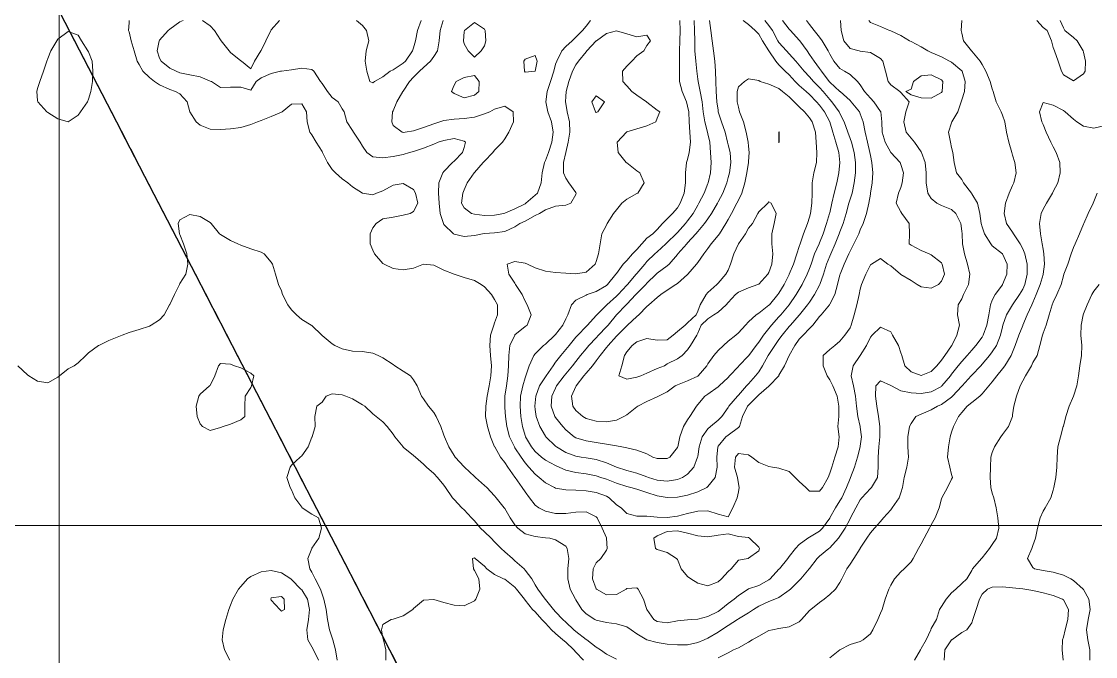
# Model space of a CAD drawing. Header units: centimetres. Extents: x 0 to 642158, y -847 to 649707.
# Drawn here: x 617365 to 617417.8, y 620680.9 to 620712.2 of the extents above; entities that cross this region are included whole.
import ezdxf

# ---------------------------------------------------------------- set-up
doc = ezdxf.new("R2010")
doc.units = ezdxf.units.CM
doc.header["$MEASUREMENT"] = 0
doc.linetypes.add('CENTERX2', pattern=[4, 2.5, -0.5, 0.5, -0.5])
doc.layers.add('MEV_grille', color=254, linetype='Continuous', lineweight=9)
doc.layers.add('WAL_topographie 0.5', color=253, linetype='Continuous', lineweight=20)
doc.layers.add('SPW_parcellaire cadastral', color=7, linetype='CENTERX2', lineweight=25, true_color=0xff0542)

# ---------------------------------------------------------------- blocks, each defined once
blk = doc.blocks.new('*U114')
at = {"layer": 'MEV_grille', "transparency": 33554687}
blk.add_lwpolyline([(-1338.461, 0), (1338.461, 0)], dxfattribs=at)
blk = doc.blocks.new('*U115')
at = {"layer": 'MEV_grille', "color": 0, "linetype": 'ByBlock', "lineweight": -2, "transparency": 16777216}
blk.add_blockref('*U114', (0, -1700), dxfattribs=at)
blk = doc.blocks.new('*U112')
at = {"layer": 'MEV_grille', "transparency": 33554687}
blk.add_lwpolyline([(0, 1825.476), (0, -1825.476)], dxfattribs=at)
blk = doc.blocks.new('*U113')
at = {"layer": 'MEV_grille', "color": 0, "linetype": 'ByBlock', "lineweight": -2, "transparency": 16777216}
blk.add_blockref('*U112', (2000, 0), dxfattribs=at)

msp = doc.modelspace()

# ---------------------------------------------------------------- linework, layer by layer
at = {"layer": 'SPW_parcellaire cadastral'}
for points in [[(617230.744, 620712.405), (617238.37, 620716.158), (617240.745, 620724.014), (617272.508, 620739.643), (617282.123, 620767.668), (617243.448, 620846.11), (617250.741, 620849.649), (617288.255, 620775.589), (617294.476, 620769.289), (617304.386, 620763.201), (617310.193, 620758.188), (617336.661, 620771.212), (617359.081, 620730.17), (617357.925, 620729.905), (617383.852, 620679.762), (617287.666, 620632.245), (617278.015, 620641.677), (617259.392, 620657.765), (617254.096, 620663.041), (617248.455, 620670.977), (617243.126, 620681.472), (617230.744, 620712.405)], [(617404.956, 620754.186), (617418.115, 620733.491), (617443.362, 620692.406), (617447.371, 620685.97), (617394.811, 620658.271), (617393.447, 620660.945), (617383.852, 620679.762), (617357.925, 620729.905), (617359.081, 620730.17), (617404.956, 620754.186)]]:
    msp.add_lwpolyline(points, dxfattribs=at)
at = {"layer": 'WAL_topographie 0.5'}
for points in [[(617406.672, 620712.25), (617406.75, 620712.154), (617407.25, 620711.947), (617407.691, 620711.75), (617407.75, 620711.733), (617408.25, 620711.507), (617408.68, 620711.25), (617408.75, 620711.214), (617409.25, 620710.955), (617409.576, 620710.75), (617409.75, 620710.675), (617410.25, 620710.456), (617410.64, 620710.25), (617410.75, 620710.194), (617411.25, 620709.763), (617411.261, 620709.75), (617411.424, 620709.25), (617411.38, 620708.75), (617411.25, 620708.336), (617411.223, 620708.25), (617411.048, 620707.75), (617410.763, 620707.25), (617410.75, 620707.21), (617410.595, 620706.75), (617410.697, 620706.25), (617410.75, 620705.994), (617410.807, 620705.75), (617410.867, 620705.25), (617410.996, 620704.75), (617411.25, 620704.42), (617411.342, 620704.25), (617411.723, 620703.75), (617411.75, 620703.717), (617412.02, 620703.25), (617412.14, 620702.75), (617412.209, 620702.25), (617412.25, 620702.09), (617412.363, 620701.75), (617412.673, 620701.25), (617412.75, 620701.154), (617413.25, 620700.76), (617413.259, 620700.75), (617413.484, 620700.25), (617413.465, 620699.75), (617413.259, 620699.25), (617413.25, 620699.237), (617412.886, 620698.75), (617412.75, 620698.472), (617412.66, 620698.25), (617412.577, 620697.75), (617412.491, 620697.25), (617412.309, 620696.75), (617412.25, 620696.657), (617411.943, 620696.25), (617411.75, 620696.022), (617411.521, 620695.75), (617411.25, 620695.457), (617411.074, 620695.25), (617410.75, 620694.834), (617410.686, 620694.75), (617410.269, 620694.25), (617410.25, 620694.233), (617409.75, 620693.957), (617409.25, 620693.88), (617408.75, 620693.907), (617408.25, 620694.005), (617407.79, 620694.25), (617407.75, 620694.278), (617407.25, 620694.507), (617407.012, 620694.25), (617406.997, 620693.75), (617407.063, 620693.25), (617407.142, 620692.75), (617407.221, 620692.25), (617407.218, 620691.75), (617407.166, 620691.25), (617407.133, 620690.75), (617407.133, 620690.25), (617407.093, 620689.75), (617406.806, 620689.25), (617406.75, 620689.197), (617406.332, 620688.75), (617406.25, 620688.648), (617406.027, 620688.25), (617405.768, 620687.75), (617405.75, 620687.716), (617405.506, 620687.25), (617405.25, 620686.848), (617405.182, 620686.75), (617404.75, 620686.279), (617404.711, 620686.25), (617404.25, 620685.868), (617404.126, 620685.75), (617403.75, 620685.265), (617403.739, 620685.25), (617403.32, 620684.75), (617403.25, 620684.675), (617402.811, 620684.25), (617402.75, 620684.198), (617402.25, 620683.842), (617402.05, 620683.75), (617401.75, 620683.637), (617401.25, 620683.413), (617400.987, 620683.25), (617400.75, 620683.087), (617400.25, 620682.778), (617400.206, 620682.75), (617399.75, 620682.459), (617399.427, 620682.25), (617399.25, 620682.131), (617398.75, 620681.826), (617398.572, 620681.75), (617398.25, 620681.615), (617397.75, 620681.508), (617397.25, 620681.496), (617396.75, 620681.542), (617396.25, 620681.62), (617395.75, 620681.749), (617395.747, 620681.75), (617395.25, 620682.044), (617394.97, 620682.25), (617394.75, 620682.398), (617394.25, 620682.543), (617393.75, 620682.608), (617393.25, 620682.712), (617393.176, 620682.75), (617392.75, 620683.028), (617392.547, 620683.25), (617392.25, 620683.728), (617392.234, 620683.75), (617391.972, 620684.25), (617391.861, 620684.75), (617391.861, 620685.25), (617391.896, 620685.75), (617391.827, 620686.25), (617391.75, 620686.36), (617391.25, 620686.681), (617390.972, 620686.75), (617390.75, 620686.779), (617390.25, 620686.834), (617389.75, 620686.973), (617389.384, 620687.25), (617389.25, 620687.412), (617389.017, 620687.75), (617388.75, 620688.21), (617388.72, 620688.25), (617388.318, 620688.75), (617388.25, 620688.835), (617387.86, 620689.25), (617387.75, 620689.352), (617387.313, 620689.75), (617387.25, 620689.797), (617386.764, 620690.25), (617386.75, 620690.263), (617386.309, 620690.75), (617386.25, 620690.829), (617385.986, 620691.25), (617385.776, 620691.75), (617385.75, 620691.828), (617385.603, 620692.25), (617385.375, 620692.75), (617385.25, 620692.948), (617384.99, 620693.25), (617384.75, 620693.618), (617384.652, 620693.75), (617384.432, 620694.25), (617384.25, 620694.56), (617384.111, 620694.75), (617383.75, 620694.987), (617383.33, 620695.25), (617383.25, 620695.311), (617382.75, 620695.635), (617382.51, 620695.75), (617382.25, 620695.87), (617381.75, 620695.954), (617381.25, 620695.967), (617380.75, 620696.082), (617380.382, 620696.25), (617380.25, 620696.323), (617379.75, 620696.744), (617379.743, 620696.75), (617379.25, 620697.224), (617379.22, 620697.25), (617378.75, 620697.526), (617378.499, 620697.75), (617378.25, 620697.999), (617378.064, 620698.25), (617377.805, 620698.75), (617377.75, 620698.936), (617377.603, 620699.25), (617377.457, 620699.75), (617377.313, 620700.25), (617377.25, 620700.354), (617376.901, 620700.75), (617376.75, 620700.845), (617376.25, 620701.002), (617375.75, 620701.177), (617375.604, 620701.25), (617375.25, 620701.412), (617374.75, 620701.712), (617374.699, 620701.75), (617374.298, 620702.25), (617374.25, 620702.295), (617373.75, 620702.594), (617373.25, 620702.693), (617372.75, 620702.439), (617372.674, 620702.25), (617372.729, 620701.75), (617372.75, 620701.712), (617372.926, 620701.25), (617373.091, 620700.75), (617373.143, 620700.25), (617373.043, 620699.75), (617372.75, 620699.29), (617372.729, 620699.25), (617372.48, 620698.75), (617372.25, 620698.257), (617372.247, 620698.25), (617371.981, 620697.75), (617371.75, 620697.508), (617371.336, 620697.25), (617371.25, 620697.198), (617370.75, 620697.036), (617370.25, 620696.88), (617369.906, 620696.75), (617369.75, 620696.689), (617369.25, 620696.491), (617368.768, 620696.25), (617368.75, 620696.239), (617368.25, 620695.877), (617368.117, 620695.75), (617367.75, 620695.383), (617367.546, 620695.25), (617367.25, 620695.089), (617366.826, 620694.75), (617366.75, 620694.687), (617366.25, 620694.402), (617365.75, 620694.493), (617365.321, 620694.75), (617365.25, 620694.793), (617364.772, 620695.25)], [(617397.964, 620682.75), (617397.75, 620682.739), (617397.25, 620682.686), (617396.75, 620682.586), (617396.25, 620682.645), (617396.094, 620682.75), (617395.75, 620683.243), (617395.745, 620683.25), (617395.572, 620683.75), (617395.309, 620684.25), (617395.25, 620684.312), (617394.75, 620684.278), (617394.729, 620684.25), (617394.25, 620683.981), (617393.75, 620683.967), (617393.269, 620684.25), (617393.25, 620684.266), (617393.06, 620684.75), (617393.094, 620685.25), (617393.25, 620685.549), (617393.478, 620685.75), (617393.75, 620686.172), (617393.794, 620686.25), (617393.76, 620686.75), (617393.75, 620686.77), (617393.55, 620687.25), (617393.293, 620687.75), (617393.25, 620687.806), (617392.75, 620688.049), (617392.25, 620688.038), (617391.75, 620687.972), (617391.25, 620687.979), (617390.75, 620688.091), (617390.421, 620688.25), (617390.25, 620688.376), (617389.959, 620688.75), (617389.75, 620689.03), (617389.609, 620689.25), (617389.263, 620689.75), (617389.25, 620689.768), (617388.898, 620690.25), (617388.75, 620690.476), (617388.534, 620690.75), (617388.254, 620691.25), (617388.25, 620691.262), (617388.038, 620691.75), (617387.895, 620692.25), (617387.803, 620692.75), (617387.81, 620693.25), (617387.888, 620693.75), (617387.973, 620694.25), (617388.054, 620694.75), (617388.092, 620695.25), (617388.053, 620695.75), (617388.009, 620696.25), (617388.042, 620696.75), (617388.203, 620697.25), (617388.25, 620697.364), (617388.397, 620697.75), (617388.391, 620698.25), (617388.25, 620698.502), (617388.089, 620698.75), (617387.75, 620699.131), (617387.582, 620699.25), (617387.25, 620699.444), (617386.75, 620699.599), (617386.256, 620699.75), (617386.25, 620699.752), (617385.75, 620699.953), (617385.25, 620700.202), (617384.75, 620700.242), (617384.25, 620700.057), (617383.75, 620699.969), (617383.25, 620700.031), (617382.802, 620700.25), (617382.75, 620700.286), (617382.338, 620700.75), (617382.25, 620700.938), (617382.124, 620701.25), (617382.119, 620701.75), (617382.25, 620702.042), (617382.417, 620702.25), (617382.75, 620702.477), (617383.25, 620702.563), (617383.75, 620702.659), (617384.096, 620702.75), (617384.25, 620702.843), (617384.476, 620703.25), (617384.359, 620703.75), (617384.25, 620703.918), (617383.75, 620704.223), (617383.25, 620704.138), (617382.75, 620703.861), (617382.435, 620703.75), (617382.25, 620703.664), (617381.75, 620703.748), (617381.746, 620703.75), (617381.25, 620704.05), (617381.016, 620704.25), (617380.75, 620704.445), (617380.417, 620704.75), (617380.25, 620704.918), (617380.014, 620705.25), (617379.772, 620705.75), (617379.75, 620705.793), (617379.458, 620706.25), (617379.25, 620706.62), (617379.154, 620706.75), (617379.022, 620707.25), (617378.979, 620707.75), (617378.75, 620708.14), (617378.25, 620708.124), (617377.784, 620707.75), (617377.75, 620707.735), (617377.25, 620707.517), (617376.75, 620707.325), (617376.566, 620707.25), (617376.25, 620707.125), (617375.75, 620706.983), (617375.25, 620706.906), (617374.75, 620706.875), (617374.25, 620706.902), (617373.75, 620707.09), (617373.558, 620707.25), (617373.25, 620707.746), (617373.248, 620707.75), (617373.114, 620708.25), (617372.75, 620708.631), (617372.543, 620708.75), (617372.25, 620708.858), (617371.75, 620709.075), (617371.498, 620709.25), (617371.25, 620709.446), (617370.929, 620709.75), (617370.75, 620710.086), (617370.653, 620710.25), (617370.507, 620710.75), (617370.361, 620711.25), (617370.25, 620711.695), (617370.22, 620711.75), (617370.25, 620712.125), (617370.257, 620712.25)], [(617399.975, 620688.25), (617399.75, 620687.801), (617399.25, 620687.937), (617398.75, 620688.104), (617398.25, 620688.079), (617397.75, 620687.963), (617397.25, 620687.837), (617396.75, 620687.773), (617396.25, 620687.794), (617395.75, 620687.833), (617395.25, 620687.837), (617394.75, 620687.963), (617394.471, 620688.25), (617394.25, 620688.403), (617393.881, 620688.75), (617393.75, 620688.822), (617393.25, 620689.007), (617392.75, 620689.093), (617392.25, 620689.127), (617391.75, 620689.142), (617391.25, 620689.221), (617391.194, 620689.25), (617390.75, 620689.479), (617390.441, 620689.75), (617390.25, 620689.902), (617389.94, 620690.25), (617389.75, 620690.47), (617389.548, 620690.75), (617389.25, 620691.205), (617389.221, 620691.25), (617388.98, 620691.75), (617388.852, 620692.25), (617388.787, 620692.75), (617388.75, 620693.183), (617388.744, 620693.25), (617388.75, 620693.625), (617388.752, 620693.75), (617388.827, 620694.25), (617388.905, 620694.75), (617388.938, 620695.25), (617388.945, 620695.75), (617389.001, 620696.25), (617389.237, 620696.75), (617389.25, 620696.768), (617389.75, 620697.184), (617389.843, 620697.25), (617390.045, 620697.75), (617389.849, 620698.25), (617389.75, 620698.432), (617389.599, 620698.75), (617389.284, 620699.25), (617389.25, 620699.309), (617388.953, 620699.75), (617388.867, 620700.25), (617389.25, 620700.373), (617389.75, 620700.305), (617389.865, 620700.25), (617390.25, 620700.061), (617390.75, 620699.898), (617391.25, 620699.833), (617391.75, 620699.799), (617392.25, 620699.777), (617392.75, 620699.856), (617393.207, 620700.25), (617393.25, 620700.373), (617393.356, 620700.75), (617393.448, 620701.25), (617393.527, 620701.75), (617393.75, 620702.176), (617393.787, 620702.25), (617394.105, 620702.75), (617394.25, 620702.926), (617394.52, 620703.25), (617394.75, 620703.449), (617395.25, 620703.722), (617395.293, 620703.75), (617395.616, 620704.25), (617395.4, 620704.75), (617395.25, 620704.846), (617394.75, 620705.231), (617394.732, 620705.25), (617394.327, 620705.75), (617394.277, 620706.25), (617394.737, 620706.75), (617394.75, 620706.757), (617395.25, 620706.908), (617395.75, 620707.058), (617396.183, 620707.25), (617396.25, 620707.431), (617396.39, 620707.75), (617396.25, 620707.839), (617395.75, 620708.232), (617395.732, 620708.25), (617395.25, 620708.571), (617395.006, 620708.75), (617394.75, 620709.034), (617394.553, 620709.25), (617394.55, 620709.75), (617394.75, 620710), (617395.012, 620710.25), (617395.25, 620710.5), (617395.595, 620710.75), (617395.75, 620711.017), (617395.925, 620711.25), (617395.75, 620711.531), (617395.25, 620711.44), (617394.75, 620711.591), (617394.25, 620711.736), (617393.75, 620711.6), (617393.261, 620711.25), (617393.25, 620711.241), (617392.788, 620710.75), (617392.75, 620710.705), (617392.38, 620710.25), (617392.25, 620710.06), (617392.083, 620709.75), (617391.898, 620709.25), (617391.764, 620708.75), (617391.75, 620708.512), (617391.736, 620708.25), (617391.75, 620708.167), (617391.818, 620707.75), (617391.93, 620707.25), (617391.951, 620706.75), (617391.876, 620706.25), (617391.75, 620705.755), (617391.749, 620705.75), (617391.644, 620705.25), (617391.645, 620704.75), (617391.75, 620704.48), (617391.902, 620704.25), (617392.25, 620703.772), (617392.265, 620703.75), (617392.25, 620703.686), (617391.997, 620703.25), (617391.75, 620703.161), (617391.25, 620703.104), (617390.75, 620702.926), (617390.453, 620702.75), (617390.25, 620702.644), (617389.75, 620702.373), (617389.491, 620702.25), (617389.25, 620702.083), (617388.75, 620701.856), (617388.25, 620701.784), (617387.75, 620701.759), (617387.655, 620701.75), (617387.25, 620701.667), (617386.75, 620701.612), (617386.25, 620701.734), (617386.231, 620701.75), (617385.75, 620702.208), (617385.726, 620702.25), (617385.565, 620702.75), (617385.515, 620703.25), (617385.491, 620703.75), (617385.505, 620704.25), (617385.705, 620704.75), (617385.75, 620704.81), (617386.179, 620705.25), (617386.25, 620705.317), (617386.673, 620705.75), (617386.75, 620706), (617386.812, 620706.25), (617386.75, 620706.309), (617386.25, 620706.437), (617385.75, 620706.34), (617385.464, 620706.25), (617385.25, 620706.153), (617384.75, 620705.962), (617384.25, 620705.803), (617384.06, 620705.75), (617383.75, 620705.645), (617383.25, 620705.545), (617382.75, 620705.485), (617382.25, 620705.534), (617381.956, 620705.75), (617381.75, 620706.06), (617381.629, 620706.25), (617381.304, 620706.75), (617381.25, 620706.826), (617380.975, 620707.25), (617380.845, 620707.75), (617380.75, 620707.895), (617380.55, 620708.25), (617380.25, 620708.45), (617380.022, 620708.75), (617379.75, 620709.149), (617379.681, 620709.25), (617379.341, 620709.75), (617379.25, 620709.828), (617378.75, 620709.894), (617378.25, 620709.826), (617377.75, 620709.758), (617377.702, 620709.75), (617377.25, 620709.631), (617376.75, 620709.423), (617376.514, 620709.25), (617376.25, 620708.818), (617375.75, 620708.959), (617375.25, 620708.963), (617374.75, 620708.942), (617374.301, 620709.25), (617374.25, 620709.265), (617373.75, 620709.467), (617373.25, 620709.567), (617372.75, 620709.677), (617372.563, 620709.75), (617372.25, 620709.902), (617371.823, 620710.25), (617371.75, 620710.4), (617371.627, 620710.75), (617371.731, 620711.25), (617371.75, 620711.281), (617372.178, 620711.75), (617372.25, 620711.817), (617372.75, 620712.183), (617372.92, 620712.25)], [(617373.863, 620712.25), (617374.25, 620711.991), (617374.458, 620711.75), (617374.75, 620711.303), (617374.786, 620711.25), (617375.181, 620710.75), (617375.25, 620710.664), (617375.75, 620710.258), (617375.784, 620710.25), (617376.25, 620709.863), (617376.43, 620710.25), (617376.737, 620710.75), (617376.75, 620710.768), (617376.985, 620711.25), (617377.226, 620711.75), (617377.25, 620711.791), (617377.653, 620712.25)], [(617381.447, 620712.25), (617381.75, 620711.996), (617381.944, 620711.75), (617382.051, 620711.25), (617381.932, 620710.75), (617381.874, 620710.25), (617381.953, 620709.75), (617382.102, 620709.25), (617382.25, 620709.172), (617382.335, 620709.25), (617382.75, 620709.478), (617383.108, 620709.75), (617383.25, 620709.811), (617383.75, 620710.151), (617383.857, 620710.25), (617384.205, 620710.75), (617384.25, 620710.907), (617384.35, 620711.25), (617384.458, 620711.75), (617384.631, 620712.25)], [(617388.699, 620702.75), (617388.25, 620702.655), (617387.75, 620702.642), (617387.25, 620702.708), (617387.109, 620702.75), (617386.75, 620703.027), (617386.624, 620703.25), (617386.68, 620703.75), (617386.75, 620703.917), (617386.902, 620704.25), (617387.238, 620704.75), (617387.25, 620704.764), (617387.686, 620705.25), (617387.75, 620705.325), (617388.154, 620705.75), (617388.25, 620705.862), (617388.642, 620706.25), (617388.75, 620706.416), (617388.948, 620706.75), (617389.182, 620707.25), (617389.158, 620707.75), (617388.75, 620708.033), (617388.25, 620707.875), (617388.008, 620707.75), (617387.75, 620707.647), (617387.25, 620707.488), (617386.75, 620707.419), (617386.25, 620707.392), (617385.75, 620707.321), (617385.547, 620707.25), (617385.25, 620707.152), (617384.75, 620706.974), (617384.25, 620706.82), (617383.838, 620706.75), (617383.75, 620706.737), (617383.691, 620706.75), (617383.25, 620707.079), (617383.186, 620707.25), (617383.227, 620707.75), (617383.25, 620707.807), (617383.44, 620708.25), (617383.733, 620708.75), (617383.75, 620708.774), (617384.053, 620709.25), (617384.25, 620709.455), (617384.555, 620709.75), (617384.75, 620709.933), (617385.087, 620710.25), (617385.25, 620710.477), (617385.435, 620710.75), (617385.523, 620711.25), (617385.574, 620711.75), (617385.713, 620712.25)], [(617392.973, 620712.25), (617392.75, 620711.969), (617392.571, 620711.75), (617392.25, 620711.423), (617392.061, 620711.25), (617391.75, 620710.961), (617391.561, 620710.75), (617391.304, 620710.25), (617391.25, 620710.091), (617391.156, 620709.75), (617390.994, 620709.25), (617390.839, 620708.75), (617390.777, 620708.25), (617390.865, 620707.75), (617391.045, 620707.25), (617391.139, 620706.75), (617391.067, 620706.25), (617390.895, 620705.75), (617390.75, 620705.361), (617390.698, 620705.25), (617390.585, 620704.75), (617390.546, 620704.25), (617390.353, 620703.75), (617390.25, 620703.646), (617389.792, 620703.25), (617389.75, 620703.224), (617389.25, 620702.966), (617388.75, 620702.762), (617388.699, 620702.75)], [(617398.69, 620689.25), (617398.25, 620689.042), (617397.75, 620688.882), (617397.25, 620688.771), (617396.75, 620688.751), (617396.25, 620688.846), (617395.75, 620689.007), (617395.25, 620689.167), (617394.959, 620689.25), (617394.75, 620689.298), (617394.25, 620689.468), (617393.75, 620689.667), (617393.486, 620689.75), (617393.25, 620689.828), (617392.75, 620689.92), (617392.25, 620689.983), (617391.75, 620690.108), (617391.424, 620690.25), (617391.25, 620690.328), (617390.75, 620690.599), (617390.557, 620690.75), (617390.25, 620691.027), (617390.072, 620691.25), (617389.773, 620691.75), (617389.75, 620691.812), (617389.613, 620692.25), (617389.535, 620692.75), (617389.501, 620693.25), (617389.522, 620693.75), (617389.632, 620694.25), (617389.75, 620694.654), (617389.786, 620694.75), (617389.952, 620695.25), (617390.178, 620695.75), (617390.25, 620695.835), (617390.663, 620696.25), (617390.75, 620696.311), (617391.219, 620696.75), (617391.25, 620696.784), (617391.61, 620697.25), (617391.75, 620697.56), (617391.86, 620697.75), (617392.026, 620698.25), (617392.25, 620698.474), (617392.75, 620698.72), (617392.81, 620698.75), (617393.25, 620698.896), (617393.75, 620699.197), (617393.809, 620699.25), (617394.224, 620699.75), (617394.25, 620699.793), (617394.582, 620700.25), (617394.75, 620700.434), (617395.044, 620700.75), (617395.25, 620700.976), (617395.492, 620701.25), (617395.75, 620701.522), (617396.032, 620701.75), (617396.25, 620701.958), (617396.52, 620702.25), (617396.75, 620702.477), (617397.006, 620702.75), (617397.25, 620703.027), (617397.39, 620703.25), (617397.586, 620703.75), (617397.652, 620704.25), (617397.651, 620704.75), (617397.704, 620705.25), (617397.75, 620705.407), (617397.83, 620705.75), (617397.889, 620706.25), (617397.861, 620706.75), (617397.831, 620707.25), (617397.809, 620707.75), (617397.75, 620708.034), (617397.69, 620708.25), (617397.476, 620708.75), (617397.358, 620709.25), (617397.345, 620709.75), (617397.351, 620710.25), (617397.347, 620710.75), (617397.367, 620711.25), (617397.389, 620711.75), (617397.369, 620712.25)], [(617397.505, 620689.75), (617397.25, 620689.651), (617396.75, 620689.564), (617396.25, 620689.619), (617395.828, 620689.75), (617395.75, 620689.776), (617395.25, 620689.953), (617394.75, 620690.093), (617394.253, 620690.25), (617394.25, 620690.251), (617393.75, 620690.471), (617393.25, 620690.634), (617392.75, 620690.715), (617392.507, 620690.75), (617392.25, 620690.789), (617391.75, 620690.976), (617391.295, 620691.25), (617391.25, 620691.288), (617390.768, 620691.75), (617390.75, 620691.773), (617390.472, 620692.25), (617390.295, 620692.75), (617390.25, 620693.1), (617390.233, 620693.25), (617390.25, 620693.426), (617390.282, 620693.75), (617390.465, 620694.25), (617390.75, 620694.697), (617390.786, 620694.75), (617391.128, 620695.25), (617391.25, 620695.416), (617391.507, 620695.75), (617391.75, 620696.046), (617391.911, 620696.25), (617392.25, 620696.652), (617392.338, 620696.75), (617392.75, 620697.173), (617392.825, 620697.25), (617393.25, 620697.72), (617393.277, 620697.75), (617393.75, 620698.222), (617393.777, 620698.25), (617394.25, 620698.668), (617394.332, 620698.75), (617394.75, 620699.209), (617394.788, 620699.25), (617395.221, 620699.75), (617395.25, 620699.783), (617395.643, 620700.25), (617395.75, 620700.375), (617396.131, 620700.75), (617396.25, 620700.857), (617396.682, 620701.25), (617396.75, 620701.312), (617397.191, 620701.75), (617397.25, 620701.812), (617397.649, 620702.25), (617397.75, 620702.378), (617398.016, 620702.75), (617398.25, 620703.149), (617398.311, 620703.25), (617398.558, 620703.75), (617398.75, 620704.224), (617398.761, 620704.25), (617398.875, 620704.75), (617398.907, 620705.25), (617398.882, 620705.75), (617398.838, 620706.25), (617398.75, 620706.667), (617398.732, 620706.75), (617398.591, 620707.25), (617398.519, 620707.75), (617398.466, 620708.25), (617398.375, 620708.75), (617398.266, 620709.25), (617398.25, 620709.359), (617398.198, 620709.75), (617398.15, 620710.25), (617398.108, 620710.75), (617398.099, 620711.25), (617398.094, 620711.75), (617398.069, 620712.25)], [(617396.879, 620690.75), (617396.75, 620690.674), (617396.25, 620690.679), (617396.046, 620690.75), (617395.75, 620690.903), (617395.25, 620691.097), (617394.75, 620691.199), (617394.52, 620691.25), (617394.25, 620691.297), (617393.75, 620691.386), (617393.25, 620691.467), (617392.75, 620691.546), (617392.25, 620691.698), (617392.166, 620691.75), (617391.75, 620692.098), (617391.61, 620692.25), (617391.25, 620692.698), (617391.217, 620692.75), (617391.039, 620693.25), (617391.07, 620693.75), (617391.25, 620694.148), (617391.302, 620694.25), (617391.678, 620694.75), (617391.75, 620694.844), (617392.081, 620695.25), (617392.25, 620695.457), (617392.484, 620695.75), (617392.75, 620696.076), (617392.893, 620696.25), (617393.25, 620696.628), (617393.366, 620696.75), (617393.75, 620697.158), (617393.833, 620697.25), (617394.25, 620697.749), (617394.251, 620697.75), (617394.725, 620698.25), (617394.75, 620698.275), (617395.2, 620698.75), (617395.25, 620698.805), (617395.692, 620699.25), (617395.75, 620699.314), (617396.201, 620699.75), (617396.25, 620699.798), (617396.75, 620700.169), (617396.842, 620700.25), (617397.25, 620700.717), (617397.276, 620700.75), (617397.709, 620701.25), (617397.75, 620701.293), (617398.16, 620701.75), (617398.25, 620701.857), (617398.59, 620702.25), (617398.75, 620702.475), (617398.932, 620702.75), (617399.215, 620703.25), (617399.25, 620703.316), (617399.481, 620703.75), (617399.678, 620704.25), (617399.75, 620704.516), (617399.81, 620704.75), (617399.884, 620705.25), (617399.849, 620705.75), (617399.75, 620706.129), (617399.721, 620706.25), (617399.592, 620706.75), (617399.421, 620707.25), (617399.262, 620707.75), (617399.25, 620707.827), (617399.195, 620708.25), (617399.156, 620708.75), (617399.134, 620709.25), (617399.124, 620709.75), (617399.088, 620710.25), (617399.019, 620710.75), (617398.964, 620711.25), (617398.895, 620711.75), (617398.829, 620712.25)], [(617400.483, 620712.25), (617400.75, 620712.048), (617401.081, 620711.75), (617401.25, 620711.568), (617401.443, 620711.25), (617401.75, 620710.761), (617401.757, 620710.75), (617402.101, 620710.25), (617402.25, 620710.066), (617402.555, 620709.75), (617402.75, 620709.569), (617403.041, 620709.25), (617403.25, 620709.04), (617403.582, 620708.75), (617403.75, 620708.608), (617404.104, 620708.25), (617404.25, 620708.084), (617404.483, 620707.75), (617404.75, 620707.25), (617404.75, 620707.25), (617404.9, 620706.75), (617405.046, 620706.25), (617405.189, 620705.75), (617405.24, 620705.25), (617405.197, 620704.75), (617405.096, 620704.25), (617404.972, 620703.75), (617404.855, 620703.25), (617404.75, 620702.777), (617404.743, 620702.75), (617404.595, 620702.25), (617404.427, 620701.75), (617404.25, 620701.305), (617404.226, 620701.25), (617404.006, 620700.75), (617403.828, 620700.25), (617403.75, 620700.038), (617403.633, 620699.75), (617403.392, 620699.25), (617403.25, 620699.006), (617403.101, 620698.75), (617402.758, 620698.25), (617402.75, 620698.24), (617402.337, 620697.75), (617402.25, 620697.651), (617401.881, 620697.25), (617401.75, 620697.076), (617401.493, 620696.75), (617401.25, 620696.405), (617401.134, 620696.25), (617400.76, 620695.75), (617400.75, 620695.736), (617400.28, 620695.25), (617400.25, 620695.217), (617399.821, 620694.75), (617399.75, 620694.667), (617399.297, 620694.25), (617399.25, 620694.21), (617398.75, 620693.85), (617398.594, 620693.75), (617398.25, 620693.331), (617398.185, 620693.25), (617397.864, 620692.75), (617397.75, 620692.579), (617397.547, 620692.25), (617397.364, 620691.75), (617397.261, 620691.25), (617397.25, 620691.222), (617396.879, 620690.75)], [(617401.545, 620712.25), (617401.75, 620711.997), (617401.928, 620711.75), (617402.197, 620711.25), (617402.25, 620711.168), (617402.615, 620710.75), (617402.75, 620710.609), (617403.077, 620710.25), (617403.25, 620710.056), (617403.494, 620709.75), (617403.75, 620709.475), (617403.95, 620709.25), (617404.25, 620708.95), (617404.422, 620708.75), (617404.75, 620708.36), (617404.859, 620708.25), (617405.214, 620707.75), (617405.25, 620707.669), (617405.457, 620707.25), (617405.632, 620706.75), (617405.75, 620706.433), (617405.821, 620706.25), (617405.954, 620705.75), (617406.014, 620705.25), (617406.014, 620704.75), (617405.957, 620704.25), (617405.849, 620703.75), (617405.75, 620703.455), (617405.686, 620703.25), (617405.55, 620702.75), (617405.414, 620702.25), (617405.25, 620701.836), (617405.219, 620701.75), (617405.021, 620701.25), (617404.795, 620700.75), (617404.75, 620700.644), (617404.596, 620700.25), (617404.445, 620699.75), (617404.266, 620699.25), (617404.25, 620699.217), (617404.005, 620698.75), (617403.75, 620698.385), (617403.657, 620698.25), (617403.256, 620697.75), (617403.25, 620697.743), (617402.81, 620697.25), (617402.75, 620697.184), (617402.403, 620696.75), (617402.25, 620696.534), (617402.049, 620696.25), (617401.75, 620695.804), (617401.713, 620695.75), (617401.434, 620695.25), (617401.25, 620694.95), (617401.1, 620694.75), (617400.75, 620694.361), (617400.653, 620694.25), (617400.25, 620693.796), (617400.208, 620693.75), (617399.788, 620693.25), (617399.75, 620693.183), (617399.441, 620692.75), (617399.25, 620692.567), (617398.876, 620692.25), (617398.75, 620692.134), (617398.459, 620691.75), (617398.324, 620691.25), (617398.25, 620690.778), (617398.245, 620690.75), (617398.051, 620690.25), (617397.75, 620689.905), (617397.505, 620689.75)], [(617405.27, 620712.25), (617405.306, 620711.75), (617405.448, 620711.25), (617405.75, 620710.876), (617406.198, 620710.75), (617406.25, 620710.738), (617406.75, 620710.676), (617407.25, 620710.376), (617407.365, 620710.25), (617407.499, 620709.75), (617407.624, 620709.25), (617407.75, 620709.083), (617408.205, 620708.75), (617408.25, 620708.706), (617408.662, 620708.25), (617408.487, 620707.75), (617408.398, 620707.25), (617408.513, 620706.75), (617408.75, 620706.451), (617408.915, 620706.25), (617409.25, 620705.787), (617409.273, 620705.75), (617409.441, 620705.25), (617409.488, 620704.75), (617409.496, 620704.25), (617409.584, 620703.75), (617409.75, 620703.476), (617410.029, 620703.25), (617410.25, 620703.132), (617410.75, 620702.945), (617410.963, 620702.75), (617411.195, 620702.25), (617411.25, 620701.866), (617411.263, 620701.75), (617411.292, 620701.25), (617411.38, 620700.75), (617411.536, 620700.25), (617411.65, 620699.75), (617411.585, 620699.25), (617411.34, 620698.75), (617411.25, 620698.539), (617411.073, 620698.25), (617411.038, 620697.75), (617411.137, 620697.25), (617411.014, 620696.75), (617410.763, 620696.25), (617410.75, 620696.233), (617410.42, 620695.75), (617410.25, 620695.515), (617410.027, 620695.25), (617409.75, 620694.966), (617409.25, 620694.769), (617408.75, 620694.95), (617408.452, 620695.25), (617408.294, 620695.75), (617408.25, 620695.89), (617408.128, 620696.25), (617407.843, 620696.75), (617407.75, 620696.909), (617407.25, 620697.151), (617406.841, 620696.75), (617406.75, 620696.656), (617406.563, 620696.25), (617406.25, 620695.758), (617406.245, 620695.75), (617405.903, 620695.25), (617405.807, 620694.75), (617405.92, 620694.25), (617406.017, 620693.75), (617406.07, 620693.25), (617406.134, 620692.75), (617406.245, 620692.25), (617406.25, 620692.217), (617406.31, 620691.75), (617406.25, 620691.283), (617406.246, 620691.25), (617406.108, 620690.75), (617405.965, 620690.25), (617405.777, 620689.75), (617405.75, 620689.692), (617405.58, 620689.25), (617405.338, 620688.75), (617405.25, 620688.595), (617405.029, 620688.25), (617404.753, 620687.75), (617404.75, 620687.746), (617404.393, 620687.25), (617404.25, 620687.109), (617403.75, 620686.798), (617403.667, 620686.75), (617403.25, 620686.445), (617403.068, 620686.25), (617402.75, 620685.846), (617402.692, 620685.75), (617402.272, 620685.25), (617402.25, 620685.227), (617401.808, 620684.75), (617401.75, 620684.701), (617401.25, 620684.427), (617400.75, 620684.262), (617400.728, 620684.25), (617400.25, 620683.941), (617400.035, 620683.75), (617399.75, 620683.534), (617399.394, 620683.25), (617399.25, 620683.153), (617398.75, 620682.906), (617398.25, 620682.767), (617397.964, 620682.75)], [(617402.427, 620712.25), (617402.75, 620711.825), (617402.81, 620711.75), (617403.25, 620711.276), (617403.273, 620711.25), (617403.634, 620710.75), (617403.75, 620710.58), (617403.974, 620710.25), (617404.25, 620709.877), (617404.335, 620709.75), (617404.717, 620709.25), (617404.75, 620709.212), (617405.25, 620708.754), (617405.255, 620708.75), (617405.75, 620708.301), (617405.797, 620708.25), (617406.208, 620707.75), (617406.25, 620707.649), (617406.397, 620707.25), (617406.49, 620706.75), (617406.612, 620706.25), (617406.728, 620705.75), (617406.75, 620705.603), (617406.817, 620705.25), (617406.862, 620704.75), (617406.839, 620704.25), (617406.761, 620703.75), (617406.75, 620703.694), (617406.665, 620703.25), (617406.556, 620702.75), (617406.395, 620702.25), (617406.25, 620701.935), (617406.178, 620701.75), (617405.938, 620701.25), (617405.75, 620700.886), (617405.688, 620700.75), (617405.461, 620700.25), (617405.258, 620699.75), (617405.25, 620699.722), (617405.138, 620699.25), (617405.003, 620698.75), (617404.75, 620698.277), (617404.734, 620698.25), (617404.322, 620697.75), (617404.25, 620697.668), (617403.914, 620697.25), (617403.75, 620697.075), (617403.433, 620696.75), (617403.25, 620696.548), (617403.029, 620696.25), (617402.75, 620695.755), (617402.747, 620695.75), (617402.522, 620695.25), (617402.25, 620694.78), (617402.235, 620694.75), (617401.76, 620694.25), (617401.75, 620694.243), (617401.25, 620693.807), (617401.191, 620693.75), (617400.75, 620693.309), (617400.698, 620693.25), (617400.46, 620692.75), (617400.306, 620692.25), (617400.25, 620692.2), (617399.75, 620691.835), (617399.628, 620691.75), (617399.25, 620691.279), (617399.236, 620691.25), (617399.193, 620690.75), (617399.201, 620690.25), (617399.113, 620689.75), (617398.75, 620689.299), (617398.69, 620689.25)], [(617411.245, 620712.25), (617411.22, 620711.75), (617411.25, 620711.619), (617411.338, 620711.25), (617411.733, 620710.75), (617411.75, 620710.735), (617412.16, 620710.25), (617412.25, 620710.084), (617412.437, 620709.75), (617412.647, 620709.25), (617412.75, 620708.88), (617412.797, 620708.75), (617412.95, 620708.25), (617413.186, 620707.75), (617413.25, 620707.591), (617413.361, 620707.25), (617413.459, 620706.75), (617413.564, 620706.25), (617413.711, 620705.75), (617413.75, 620705.623), (617413.868, 620705.25), (617413.923, 620704.75), (617413.816, 620704.25), (617413.75, 620704.116), (617413.583, 620703.75), (617413.408, 620703.25), (617413.336, 620702.75), (617413.453, 620702.25), (617413.75, 620701.821), (617413.789, 620701.75), (617414.122, 620701.25), (617414.25, 620700.997), (617414.352, 620700.75), (617414.468, 620700.25), (617414.47, 620699.75), (617414.358, 620699.25), (617414.25, 620699.013), (617414.097, 620698.75), (617413.75, 620698.253), (617413.747, 620698.25), (617413.456, 620697.75), (617413.271, 620697.25), (617413.25, 620697.17), (617413.151, 620696.75), (617412.955, 620696.25), (617412.75, 620695.933), (617412.609, 620695.75), (617412.25, 620695.322), (617412.186, 620695.25), (617411.75, 620694.788), (617411.715, 620694.75), (617411.267, 620694.25), (617411.25, 620694.234), (617410.795, 620693.75), (617410.75, 620693.707), (617410.25, 620693.334), (617410.053, 620693.25), (617409.75, 620693.068), (617409.25, 620692.863), (617408.994, 620692.75), (617408.75, 620692.405), (617408.683, 620692.25), (617408.596, 620691.75), (617408.596, 620691.25), (617408.62, 620690.75), (617408.546, 620690.25), (617408.417, 620689.75), (617408.333, 620689.25), (617408.25, 620688.983), (617408.174, 620688.75), (617407.823, 620688.25), (617407.75, 620688.154), (617407.395, 620687.75), (617407.25, 620687.582), (617406.949, 620687.25), (617406.75, 620687.021), (617406.577, 620686.75), (617406.25, 620686.257), (617406.246, 620686.25), (617405.937, 620685.75), (617405.75, 620685.484), (617405.595, 620685.25), (617405.344, 620684.75), (617405.25, 620684.569), (617405.032, 620684.25), (617404.75, 620683.99), (617404.474, 620683.75), (617404.25, 620683.591), (617403.815, 620683.25), (617403.75, 620683.187), (617403.362, 620682.75), (617403.25, 620682.643), (617402.75, 620682.389), (617402.25, 620682.315), (617401.932, 620682.25), (617401.75, 620682.206), (617401.25, 620681.938), (617400.935, 620681.75), (617400.75, 620681.637), (617400.25, 620681.364), (617400.007, 620681.25), (617399.75, 620681.116), (617399.25, 620680.856)], [(617403.596, 620712.25), (617403.75, 620712.05), (617403.983, 620711.75), (617404.25, 620711.427), (617404.368, 620711.25), (617404.664, 620710.75), (617404.75, 620710.593), (617404.951, 620710.25), (617405.25, 620709.884), (617405.481, 620709.75), (617405.75, 620709.588), (617406.113, 620709.25), (617406.25, 620709.086), (617406.462, 620708.75), (617406.75, 620708.429), (617406.923, 620708.25), (617407.25, 620707.773), (617407.263, 620707.75), (617407.317, 620707.25), (617407.325, 620706.75), (617407.47, 620706.25), (617407.75, 620705.75), (617407.75, 620705.75), (617408.21, 620705.25), (617408.25, 620705.16), (617408.375, 620704.75), (617408.312, 620704.25), (617408.25, 620704.028), (617408.13, 620703.75), (617408.012, 620703.25), (617408.25, 620702.821), (617408.297, 620702.75), (617408.667, 620702.25), (617408.672, 620701.75), (617408.652, 620701.25), (617408.75, 620701.188), (617409.25, 620700.921), (617409.643, 620700.75), (617409.75, 620700.708), (617410.25, 620700.307), (617410.281, 620700.25), (617410.399, 620699.75), (617410.25, 620699.414), (617410.105, 620699.25), (617409.75, 620699.062), (617409.25, 620699.131), (617409.046, 620699.25), (617408.75, 620699.443), (617408.25, 620699.739), (617408.233, 620699.75), (617407.75, 620700.164), (617407.616, 620700.25), (617407.25, 620700.531), (617406.806, 620700.25), (617406.75, 620700.217), (617406.518, 620699.75), (617406.311, 620699.25), (617406.25, 620699.016), (617406.196, 620698.75), (617406.085, 620698.25), (617405.944, 620697.75), (617405.803, 620697.25), (617405.75, 620697.12), (617405.497, 620696.75), (617405.25, 620696.453), (617404.996, 620696.25), (617404.75, 620696.054), (617404.42, 620695.75), (617404.422, 620695.25), (617404.627, 620694.75), (617404.75, 620694.545), (617404.903, 620694.25), (617405.11, 620693.75), (617405.201, 620693.25), (617405.191, 620692.75), (617405.145, 620692.25), (617405.212, 620691.75), (617405.171, 620691.25), (617404.996, 620690.75), (617404.844, 620690.25), (617404.75, 620689.957), (617404.664, 620689.75), (617404.393, 620689.25), (617404.25, 620689.071), (617403.75, 620689.065), (617403.575, 620689.25), (617403.25, 620689.548), (617403.04, 620689.75), (617402.75, 620690.04), (617402.25, 620690.204), (617401.926, 620690.25), (617401.75, 620690.28), (617401.25, 620690.487), (617400.907, 620690.75), (617400.75, 620690.864), (617400.25, 620690.922), (617400.102, 620690.75), (617400.062, 620690.25), (617400.2, 620689.75), (617400.25, 620689.434), (617400.29, 620689.25), (617400.25, 620689.031), (617400.185, 620688.75), (617399.975, 620688.25)], [(617417.332, 620709.75), (617417.25, 620709.616), (617416.75, 620709.279), (617416.25, 620709.579), (617416.154, 620709.75), (617415.989, 620710.25), (617415.809, 620710.75), (617415.75, 620710.923), (617415.66, 620711.25), (617415.446, 620711.75), (617415.25, 620711.896), (617414.946, 620712.25)], [(617416.087, 620712.25), (617416.25, 620711.882), (617416.328, 620711.75), (617416.75, 620711.407), (617416.929, 620711.25), (617417.231, 620710.75), (617417.25, 620710.681), (617417.335, 620710.25), (617417.332, 620709.75)], [(617367.851, 620707.75), (617367.75, 620707.593), (617367.25, 620707.257), (617366.75, 620707.401), (617366.25, 620707.72), (617366.207, 620707.75), (617365.756, 620708.25), (617365.75, 620708.3), (617365.701, 620708.75), (617365.75, 620708.891), (617365.855, 620709.25), (617366.044, 620709.75), (617366.201, 620710.25), (617366.25, 620710.372), (617366.405, 620710.75), (617366.699, 620711.25), (617366.75, 620711.325), (617367.25, 620711.71), (617367.75, 620711.529), (617367.906, 620711.25), (617368.226, 620710.75), (617368.25, 620710.703), (617368.426, 620710.25), (617368.474, 620709.75), (617368.446, 620709.25), (617368.369, 620708.75), (617368.25, 620708.375), (617368.203, 620708.25), (617367.851, 620707.75)], [(617387.583, 620710.75), (617387.25, 620710.445), (617386.951, 620710.75), (617386.75, 620711.105), (617386.713, 620711.25), (617386.75, 620711.69), (617386.762, 620711.75), (617387.25, 620712.149), (617387.75, 620711.825), (617387.78, 620711.75), (617387.824, 620711.25), (617387.75, 620710.997), (617387.583, 620710.75)], [(617390.251, 620709.75), (617390.25, 620709.747), (617389.75, 620709.707), (617389.725, 620709.75), (617389.694, 620710.25), (617389.75, 620710.348), (617390.25, 620710.53), (617390.336, 620710.25), (617390.251, 620709.75)], [(617387.463, 620708.75), (617387.25, 620708.57), (617386.75, 620708.444), (617386.25, 620708.652), (617386.127, 620708.75), (617386.25, 620709.067), (617386.353, 620709.25), (617386.75, 620709.447), (617387.25, 620709.534), (617387.483, 620709.25), (617387.463, 620708.75)], [(617410.282, 620708.75), (617410.25, 620708.701), (617409.75, 620708.427), (617409.25, 620708.443), (617408.75, 620708.595), (617408.5, 620708.75), (617408.75, 620708.868), (617408.879, 620709.25), (617409.25, 620709.516), (617409.75, 620709.564), (617410.25, 620709.333), (617410.321, 620709.25), (617410.282, 620708.75)], [(617394.618, 620692.75), (617394.25, 620692.563), (617393.75, 620692.484), (617393.25, 620692.515), (617392.75, 620692.65), (617392.586, 620692.75), (617392.25, 620693.04), (617392.097, 620693.25), (617392.036, 620693.75), (617392.25, 620694.22), (617392.263, 620694.25), (617392.638, 620694.75), (617392.75, 620694.887), (617393.07, 620695.25), (617393.25, 620695.485), (617393.445, 620695.75), (617393.75, 620696.139), (617393.832, 620696.25), (617394.25, 620696.706), (617394.291, 620696.75), (617394.75, 620697.215), (617394.794, 620697.25), (617395.25, 620697.669), (617395.346, 620697.75), (617395.75, 620698.164), (617395.847, 620698.25), (617396.25, 620698.605), (617396.438, 620698.75), (617396.75, 620698.975), (617397.168, 620699.25), (617397.25, 620699.304), (617397.75, 620699.74), (617397.76, 620699.75), (617398.194, 620700.25), (617398.25, 620700.33), (617398.543, 620700.75), (617398.75, 620701.022), (617398.918, 620701.25), (617399.25, 620701.659), (617399.314, 620701.75), (617399.638, 620702.25), (617399.75, 620702.451), (617399.918, 620702.75), (617400.179, 620703.25), (617400.25, 620703.407), (617400.412, 620703.75), (617400.569, 620704.25), (617400.663, 620704.75), (617400.747, 620705.25), (617400.75, 620705.3), (617400.784, 620705.75), (617400.75, 620706.057), (617400.728, 620706.25), (617400.632, 620706.75), (617400.499, 620707.25), (617400.311, 620707.75), (617400.25, 620707.972), (617400.195, 620708.25), (617400.194, 620708.75), (617400.25, 620708.975), (617400.547, 620709.25), (617400.75, 620709.379), (617401.25, 620709.3), (617401.319, 620709.25), (617401.75, 620709.105), (617402.25, 620708.893), (617402.43, 620708.75), (617402.75, 620708.494), (617402.998, 620708.25), (617403.25, 620707.993), (617403.507, 620707.75), (617403.75, 620707.45), (617403.886, 620707.25), (617404.049, 620706.75), (617404.086, 620706.25), (617404.12, 620705.75), (617404.091, 620705.25), (617403.97, 620704.75), (617403.884, 620704.25), (617403.887, 620703.75), (617403.866, 620703.25), (617403.793, 620702.75), (617403.75, 620702.567), (617403.653, 620702.25), (617403.458, 620701.75), (617403.292, 620701.25), (617403.25, 620701.117), (617403.131, 620700.75), (617402.96, 620700.25), (617402.754, 620699.75), (617402.75, 620699.741), (617402.497, 620699.25), (617402.25, 620698.826), (617402.198, 620698.75), (617401.776, 620698.25), (617401.75, 620698.224), (617401.25, 620697.837), (617401.124, 620697.75), (617400.75, 620697.406), (617400.595, 620697.25), (617400.25, 620696.86), (617400.121, 620696.75), (617399.75, 620696.455), (617399.515, 620696.25), (617399.25, 620695.999), (617399.045, 620695.75), (617398.75, 620695.337), (617398.699, 620695.25), (617398.273, 620694.75), (617398.25, 620694.734), (617397.75, 620694.508), (617397.25, 620694.311), (617397.132, 620694.25), (617396.75, 620693.967), (617396.321, 620693.75), (617396.25, 620693.708), (617395.75, 620693.492), (617395.293, 620693.25), (617395.25, 620693.222), (617394.75, 620692.831), (617394.618, 620692.75)], [(617393.25, 620707.72), (617393.335, 620707.75), (617393.661, 620708.25), (617393.25, 620708.535), (617393.033, 620708.25), (617393.219, 620707.75), (617393.25, 620707.72)], [(617418.25, 620707.058), (617417.75, 620706.95), (617417.25, 620707.052), (617416.921, 620707.25), (617416.75, 620707.386), (617416.337, 620707.75), (617416.25, 620707.816), (617415.75, 620708.085), (617415.25, 620708.212), (617415.08, 620707.75), (617415.195, 620707.25), (617415.25, 620707.126), (617415.412, 620706.75), (617415.638, 620706.25), (617415.75, 620706.025), (617415.896, 620705.75), (617416.071, 620705.25), (617416.088, 620704.75), (617415.971, 620704.25), (617415.75, 620703.83), (617415.709, 620703.75), (617415.415, 620703.25), (617415.25, 620702.957), (617415.153, 620702.75), (617415.074, 620702.25), (617415.127, 620701.75), (617415.211, 620701.25), (617415.25, 620700.995), (617415.288, 620700.75), (617415.322, 620700.25), (617415.251, 620699.75), (617415.25, 620699.747), (617415.104, 620699.25), (617414.915, 620698.75), (617414.75, 620698.357), (617414.697, 620698.25), (617414.474, 620697.75), (617414.257, 620697.25), (617414.25, 620697.234), (617414.058, 620696.75), (617413.882, 620696.25), (617413.75, 620695.919), (617413.68, 620695.75), (617413.365, 620695.25), (617413.25, 620695.092), (617412.979, 620694.75), (617412.75, 620694.455), (617412.578, 620694.25), (617412.25, 620693.856), (617412.136, 620693.75), (617411.75, 620693.434), (617411.515, 620693.25), (617411.25, 620692.946), (617411.092, 620692.75), (617410.845, 620692.25), (617410.75, 620691.968), (617410.682, 620691.75), (617410.588, 620691.25), (617410.544, 620690.75), (617410.665, 620690.25), (617410.75, 620689.897), (617410.785, 620689.75), (617410.75, 620689.661), (617410.543, 620689.25), (617410.268, 620688.75), (617410.25, 620688.701), (617410.139, 620688.25), (617409.943, 620687.75), (617409.75, 620687.407), (617409.654, 620687.25), (617409.391, 620686.75), (617409.25, 620686.484), (617409.123, 620686.25), (617408.861, 620685.75), (617408.75, 620685.596), (617408.418, 620685.25), (617408.25, 620685.096), (617407.93, 620684.75), (617407.75, 620684.435), (617407.654, 620684.25), (617407.479, 620683.75), (617407.327, 620683.25), (617407.25, 620683.056), (617407.124, 620682.75), (617406.864, 620682.25), (617406.75, 620682.042), (617406.394, 620681.75), (617406.25, 620681.665), (617405.75, 620681.523), (617405.25, 620681.25), (617405.25, 620681.25), (617404.75, 620680.86)], [(617402.26, 620706.25), (617402.25, 620706.217), (617402.242, 620706.25), (617402.246, 620706.75), (617402.25, 620706.758), (617402.256, 620706.75), (617402.26, 620706.25)], [(617417.913, 620703.75), (617417.75, 620703.327), (617417.726, 620703.25), (617417.477, 620702.75), (617417.264, 620702.25), (617417.25, 620702.211), (617417.049, 620701.75), (617416.824, 620701.25), (617416.75, 620701.07), (617416.636, 620700.75), (617416.466, 620700.25), (617416.274, 620699.75), (617416.25, 620699.678), (617416.136, 620699.25), (617415.931, 620698.75), (617415.75, 620698.379), (617415.705, 620698.25), (617415.554, 620697.75), (617415.397, 620697.25), (617415.25, 620696.848), (617415.216, 620696.75), (617415.091, 620696.25), (617414.955, 620695.75), (617414.75, 620695.405), (617414.679, 620695.25), (617414.379, 620694.75), (617414.25, 620694.505), (617414.127, 620694.25), (617413.944, 620693.75), (617413.808, 620693.25), (617413.75, 620692.822), (617413.739, 620692.75), (617413.546, 620692.25), (617413.25, 620691.868), (617413.178, 620691.75), (617412.853, 620691.25), (617412.75, 620690.972), (617412.685, 620690.75), (617412.657, 620690.25), (617412.64, 620689.75), (617412.673, 620689.25), (617412.75, 620688.966), (617412.827, 620688.75), (617412.94, 620688.25), (617413.02, 620687.75), (617413.071, 620687.25), (617412.963, 620686.75), (617412.75, 620686.444), (617412.612, 620686.25), (617412.25, 620685.783), (617412.216, 620685.75), (617411.781, 620685.25), (617411.75, 620685.17), (617411.503, 620684.75), (617411.25, 620684.532), (617410.962, 620684.25), (617410.75, 620684.061), (617410.482, 620683.75), (617410.25, 620683.396), (617410.158, 620683.25), (617410.003, 620682.75), (617409.75, 620682.301), (617409.725, 620682.25), (617409.492, 620681.75), (617409.25, 620681.329), (617409.216, 620681.25), (617408.928, 620680.75)], [(617395.452, 620694.75), (617395.25, 620694.683), (617394.75, 620694.593), (617394.365, 620694.75), (617394.515, 620695.25), (617394.645, 620695.75), (617394.75, 620695.933), (617395.015, 620696.25), (617395.25, 620696.431), (617395.75, 620696.584), (617396.25, 620696.51), (617396.75, 620696.524), (617397.037, 620696.75), (617397.25, 620696.931), (617397.626, 620697.25), (617397.75, 620697.354), (617398.166, 620697.75), (617398.25, 620697.935), (617398.368, 620698.25), (617398.66, 620698.75), (617398.75, 620698.852), (617399.19, 620699.25), (617399.25, 620699.319), (617399.635, 620699.75), (617399.75, 620699.958), (617399.865, 620700.25), (617400.034, 620700.75), (617400.25, 620701.245), (617400.253, 620701.25), (617400.597, 620701.75), (617400.75, 620702.02), (617400.939, 620702.25), (617401.207, 620702.75), (617401.25, 620702.831), (617401.694, 620703.25), (617401.75, 620703.312), (617401.868, 620703.25), (617402.114, 620702.75), (617402.004, 620702.25), (617401.902, 620701.75), (617401.904, 620701.25), (617401.952, 620700.75), (617401.899, 620700.25), (617401.75, 620699.843), (617401.696, 620699.75), (617401.25, 620699.269), (617401.201, 620699.25), (617400.75, 620699.091), (617400.25, 620698.867), (617400.111, 620698.75), (617399.75, 620698.361), (617399.655, 620698.25), (617399.25, 620697.88), (617399.044, 620697.75), (617398.75, 620697.549), (617398.42, 620697.25), (617398.25, 620696.848), (617398.211, 620696.75), (617397.895, 620696.25), (617397.75, 620696.024), (617397.482, 620695.75), (617397.25, 620695.587), (617396.75, 620695.335), (617396.614, 620695.25), (617396.25, 620695.118), (617395.75, 620694.889), (617395.452, 620694.75)], [(617418.014, 620699.25), (617417.75, 620698.922), (617417.65, 620698.75), (617417.415, 620698.25), (617417.25, 620697.798), (617417.232, 620697.75), (617417.12, 620697.25), (617417.115, 620696.75), (617417.157, 620696.25), (617417.137, 620695.75), (617417.062, 620695.25), (617416.99, 620694.75), (617416.907, 620694.25), (617416.75, 620693.75), (617416.75, 620693.75), (617416.544, 620693.25), (617416.369, 620692.75), (617416.25, 620692.265), (617416.246, 620692.25), (617416.104, 620691.75), (617415.974, 620691.25), (617415.94, 620690.75), (617415.936, 620690.25), (617415.882, 620689.75), (617415.787, 620689.25), (617415.75, 620689.114), (617415.631, 620688.75), (617415.352, 620688.25), (617415.25, 620688.087), (617415.107, 620687.75), (617414.977, 620687.25), (617414.872, 620686.75), (617414.75, 620686.397), (617414.695, 620686.25), (617414.493, 620685.75), (617414.75, 620685.312), (617414.837, 620685.25), (617415.25, 620685.16), (617415.75, 620685.076), (617416.25, 620684.936), (617416.612, 620684.75), (617416.75, 620684.68), (617417.234, 620684.25), (617417.25, 620684.227), (617417.512, 620683.75), (617417.569, 620683.25), (617417.474, 620682.75), (617417.398, 620682.25), (617417.449, 620681.75), (617417.551, 620681.25), (617417.56, 620680.75)], [(617374.75, 620692.213), (617374.89, 620692.25), (617375.25, 620692.377), (617375.75, 620692.586), (617375.948, 620692.75), (617375.954, 620693.25), (617375.967, 620693.75), (617376.25, 620694.171), (617376.28, 620694.25), (617376.387, 620694.75), (617376.25, 620694.88), (617375.75, 620695.138), (617375.446, 620695.25), (617375.25, 620695.32), (617374.75, 620695.35), (617374.652, 620695.25), (617374.471, 620694.75), (617374.25, 620694.281), (617374.214, 620694.25), (617373.75, 620693.844), (617373.677, 620693.75), (617373.548, 620693.25), (617373.608, 620692.75), (617373.75, 620692.38), (617373.861, 620692.25), (617374.25, 620692.063), (617374.75, 620692.213)], [(617394.25, 620680.806), (617393.75, 620681.04), (617393.461, 620681.25), (617393.25, 620681.381), (617392.79, 620681.75), (617392.75, 620681.774), (617392.25, 620682.166), (617392.15, 620682.25), (617391.75, 620682.614), (617391.612, 620682.75), (617391.25, 620683.13), (617391.146, 620683.25), (617390.75, 620683.738), (617390.74, 620683.75), (617390.374, 620684.25), (617390.25, 620684.46), (617390.086, 620684.75), (617389.75, 620685.188), (617389.695, 620685.25), (617389.25, 620685.643), (617389.125, 620685.75), (617388.75, 620686.077), (617388.576, 620686.25), (617388.25, 620686.58), (617388.078, 620686.75), (617387.75, 620687.071), (617387.555, 620687.25), (617387.25, 620687.607), (617387.106, 620687.75), (617386.75, 620688.144), (617386.631, 620688.25), (617386.25, 620688.653), (617386.167, 620688.75), (617385.825, 620689.25), (617385.75, 620689.361), (617385.433, 620689.75), (617385.25, 620689.933), (617384.897, 620690.25), (617384.75, 620690.397), (617384.346, 620690.75), (617384.25, 620690.83), (617383.75, 620691.242), (617383.741, 620691.25), (617383.332, 620691.75), (617383.25, 620691.88), (617382.958, 620692.25), (617382.75, 620692.484), (617382.42, 620692.75), (617382.25, 620692.886), (617381.855, 620693.25), (617381.75, 620693.326), (617381.25, 620693.618), (617380.926, 620693.75), (617380.75, 620693.816), (617380.25, 620693.861), (617379.96, 620693.75), (617379.75, 620693.455), (617379.5, 620693.25), (617379.4, 620692.75), (617379.407, 620692.25), (617379.26, 620691.75), (617379.25, 620691.731), (617379.061, 620691.25), (617378.75, 620690.814), (617378.677, 620690.75), (617378.25, 620690.343), (617378.175, 620690.25), (617378.01, 620689.75), (617378.177, 620689.25), (617378.25, 620689.141), (617378.406, 620688.75), (617378.75, 620688.276), (617378.779, 620688.25), (617379.25, 620687.94), (617379.583, 620687.75), (617379.727, 620687.25), (617379.596, 620686.75), (617379.25, 620686.268), (617379.242, 620686.25), (617379.044, 620685.75), (617379.157, 620685.25), (617379.25, 620685.081), (617379.42, 620684.75), (617379.676, 620684.25), (617379.75, 620683.996), (617379.838, 620683.75), (617379.95, 620683.25), (617380.026, 620682.75), (617380.122, 620682.25), (617380.25, 620681.848), (617380.283, 620681.75), (617380.406, 620681.25), (617380.49, 620680.75)], [(617399.424, 620684.75), (617399.25, 620684.6), (617398.75, 620684.411), (617398.25, 620684.54), (617397.907, 620684.75), (617397.75, 620684.873), (617397.431, 620685.25), (617397.25, 620685.712), (617397.21, 620685.75), (617396.75, 620686.047), (617396.25, 620686.198), (617396.174, 620686.25), (617396.091, 620686.75), (617396.25, 620686.878), (617396.75, 620687.083), (617397.25, 620687.12), (617397.75, 620687), (617398.25, 620686.865), (617398.75, 620686.83), (617399.25, 620686.902), (617399.75, 620686.977), (617400.25, 620686.837), (617400.75, 620686.785), (617400.79, 620686.75), (617401.25, 620686.32), (617401.288, 620686.25), (617401.25, 620686.125), (617400.75, 620685.764), (617400.725, 620685.75), (617400.25, 620685.67), (617399.895, 620685.25), (617399.75, 620685.118), (617399.424, 620684.75)], [(617392.623, 620680.75), (617392.25, 620681.144), (617392.145, 620681.25), (617391.75, 620681.628), (617391.607, 620681.75), (617391.25, 620682.059), (617391.047, 620682.25), (617390.75, 620682.572), (617390.578, 620682.75), (617390.25, 620683.123), (617390.115, 620683.25), (617389.75, 620683.711), (617389.715, 620683.75), (617389.32, 620684.25), (617389.25, 620684.338), (617388.75, 620684.73), (617388.693, 620684.75), (617388.25, 620684.964), (617387.873, 620685.25), (617387.75, 620685.38), (617387.297, 620685.75), (617387.25, 620685.794), (617387.161, 620685.75), (617387.214, 620685.25), (617387.25, 620685.17), (617387.478, 620684.75), (617387.521, 620684.25), (617387.317, 620683.75), (617387.25, 620683.676), (617386.75, 620683.429), (617386.25, 620683.455), (617385.75, 620683.583), (617385.25, 620683.737), (617384.75, 620683.706), (617384.25, 620683.293), (617384.22, 620683.25), (617383.75, 620682.924), (617383.25, 620682.768), (617383.159, 620682.75), (617382.75, 620682.513), (617382.675, 620682.25), (617382.75, 620681.85), (617382.778, 620681.75), (617382.886, 620681.25), (617382.89, 620680.75)], [(617375.214, 620680.75), (617374.953, 620681.25), (617374.832, 620681.75), (617374.891, 620682.25), (617375.02, 620682.75), (617375.16, 620683.25), (617375.25, 620683.451), (617375.361, 620683.75), (617375.646, 620684.25), (617375.75, 620684.374), (617376.087, 620684.75), (617376.25, 620684.872), (617376.75, 620685.104), (617377.25, 620685.159), (617377.75, 620685.043), (617378.217, 620684.75), (617378.25, 620684.726), (617378.713, 620684.25), (617378.75, 620684.205), (617379.029, 620683.75), (617379.129, 620683.25), (617379.082, 620682.75), (617379, 620682.25), (617379.048, 620681.75), (617379.25, 620681.41), (617379.334, 620681.25), (617379.569, 620680.75)], [(617410.378, 620680.75), (617410.41, 620681.25), (617410.75, 620681.745), (617410.757, 620681.75), (617411.25, 620682.107), (617411.504, 620682.25), (617411.75, 620682.595), (617411.794, 620682.75), (617411.95, 620683.25), (617412.117, 620683.75), (617412.25, 620683.997), (617412.514, 620684.25), (617412.75, 620684.341), (617413.25, 620684.357), (617413.75, 620684.313), (617414.25, 620684.266), (617414.346, 620684.25), (617414.75, 620684.185), (617415.25, 620684.062), (617415.75, 620683.93), (617416.213, 620683.75), (617416.25, 620683.719), (617416.509, 620683.25), (617416.463, 620682.75), (617416.332, 620682.25), (617416.25, 620681.886), (617416.206, 620681.75), (617416.195, 620681.25), (617416.239, 620680.75)], [(617377.903, 620683.25), (617377.75, 620683.154), (617377.669, 620683.25), (617377.25, 620683.71), (617377.23, 620683.75), (617377.25, 620683.816), (617377.75, 620683.882), (617377.893, 620683.75), (617377.903, 620683.25)]]:
    msp.add_lwpolyline(points, dxfattribs=at)

# ---------------------------------------------------------------- block references
at = {"layer": 'MEV_grille', "transparency": 33554687}
for name, p in [('*U113', (615366.814, 620593.644)), ('*U115', (616669.481, 622387.381))]:
    msp.add_blockref(name, p, dxfattribs=at)

doc.saveas('drawing.dxf')
